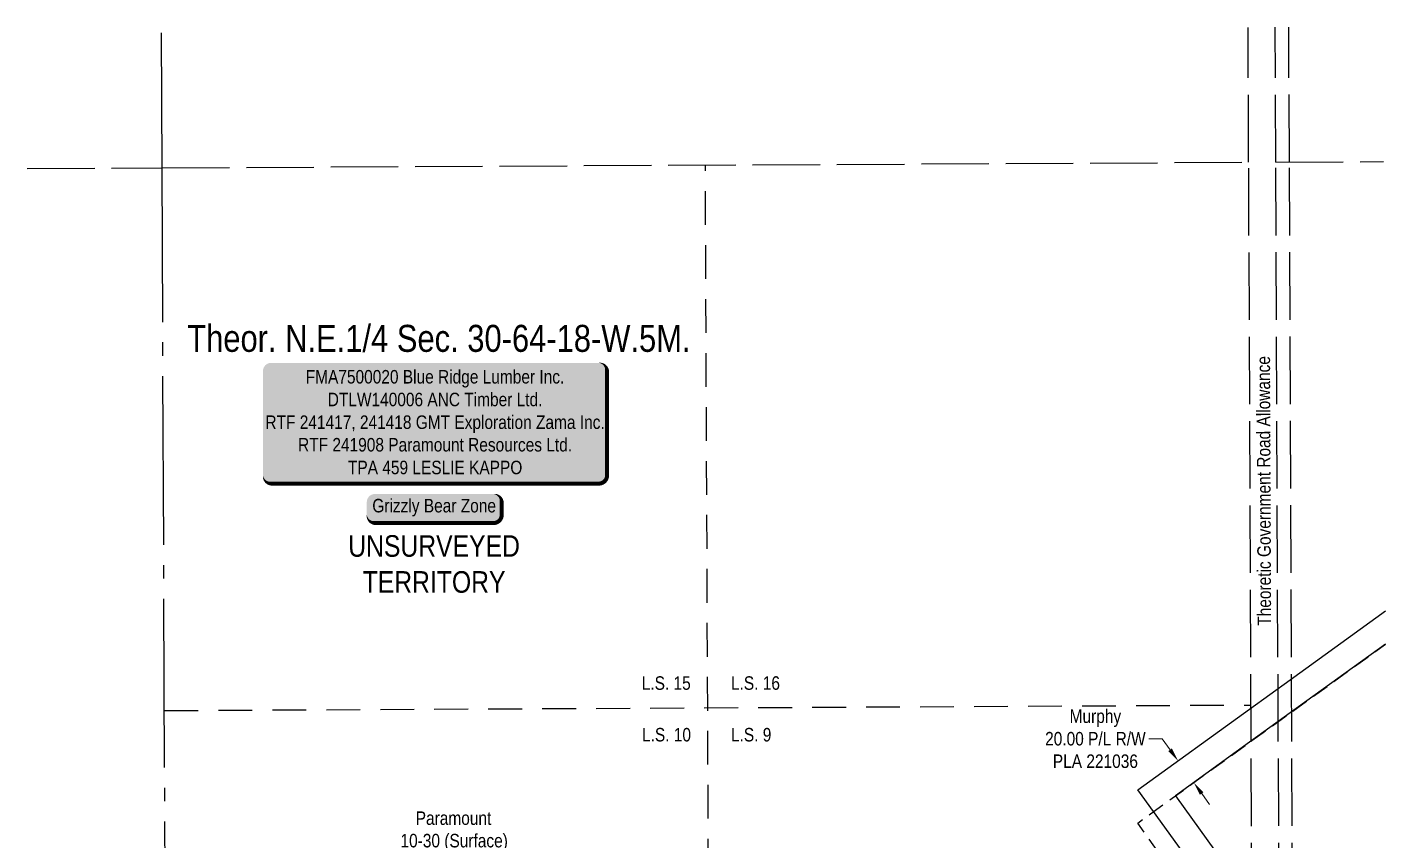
# Model space of a CAD drawing. Extents: x 518603 to 521779, y 6045766 to 6048295.
# Drawn here: x 518603 to 519610, y 6046966 to 6047569 of the extents above; entities that cross this region are included whole.
import ezdxf
from ezdxf.enums import TextEntityAlignment as Align

# ---------------------------------------------------------------- set-up
doc = ezdxf.new("R2010")
doc.units = 0
doc.header["$LTSCALE"] = 5
doc.header["$PDSIZE"] = 0.5
for name, pattern in [('foc-ACCESSROAD', [3.75, 2.5, -1.25]), ('foc-LSD', [8, 5, -3]), ('foc-QUARTERLINE', [33, 25, -3, 2, -3]), ('foc-UNSURVEYED', [12.5, 10, -2.5])]:
    doc.linetypes.add(name, pattern=pattern)
doc.layers.get('Defpoints').update_dxf_attribs({"color": 9})
for name, color, linetype in [('AS-WILDLIFE-BLOCK', 131, 'Continuous'), ('C-RW', 13, 'Continuous'), ('C-SYMBOL', 7, 'Continuous'), ('C-WS', 13, 'foc-ACCESSROAD'), ('L-ROAD-T', 7, 'Continuous'), ('L-SECQ', 8, 'foc-QUARTERLINE'), ('L-SECTION-LSD', 7, 'foc-LSD'), ('L-UNS-T', 3, 'Continuous'), ('L-USEC', 7, 'foc-UNSURVEYED')]:
    doc.layers.add(name, color=color, linetype=linetype)
for name, color, linetype, lineweight in [('C-RW-T', 13, 'Continuous', 9), ('F-RW-T', 190, 'Continuous', 9), ('F-WS-T', 190, 'Continuous', 9)]:
    doc.layers.add(name, color=color, linetype=linetype, lineweight=lineweight)
doc.styles.add('100L', font='ARIALN.TTF', dxfattribs={"height": 11})
doc.styles.add('175L', font='ARIALN.TTF', dxfattribs={"height": 20})
doc.styles.add('80', font='ARIALN.TTF', dxfattribs={"height": 10})
doc.styles.add('80CG', font='ARIALN.TTF', dxfattribs={"height": 10})
doc.styles.add('80L', font='ARIALN.TTF', dxfattribs={"height": 10})
doc.dimstyles.new('Compass 5 000', dxfattribs={"dimscale": 5, "dimtxt": 9, "dimasz": 2, "dimexe": 0.2, "dimexo": 0.0625, "dimgap": 0.5, "dimtad": 0, "dimtih": 1, "dimtoh": 1, "dimzin": 0, "dimdsep": 46, "dimtxsty": '80CG', "dimcen": 0.1, "dimse1": 1, "dimse2": 1, "dimclrd": 256, "dimclrt": 256, "dimaunit": 1, "dimadec": 4, "dimazin": 0, "dimtfac": 0.06, "dimtofl": 0, "dimtmove": 0, "dimatfit": 1, "dimfxl": 0.2, "dimtolj": 1, "dimtzin": 0, "dimlwd": -1, "dimarcsym": 0})

# ---------------------------------------------------------------- blocks, each defined once
blk = doc.blocks.new('*D443')
at = {"layer": 'C-RW-T', "transparency": 16777216}
for p, q in [((519443.8, 6047041.8), (519433.8, 6047041.8)), ((519449.7, 6047033.7), (519443.8, 6047041.8)), ((519473.1, 6047001.3), (519478.9, 6046993.2))]:
    blk.add_line(p, q, dxfattribs=at)
for points in [[(519451, 6047034.7), (519448.3, 6047032.7), (519455.5, 6047025.6)], [(519474.4, 6047002.2), (519471.7, 6047000.3), (519467.2, 6047009.4)]]:
    blk.add_solid(points, dxfattribs=at)
at = {"layer": 'Defpoints', "color": 0, "transparency": 16777216}
for p in [(519457.6, 6047027.1), (519455.5, 6047025.6), (519469.3, 6047010.9)]:
    blk.add_point(p, dxfattribs=at)
at = {"layer": 'C-RW-T', "transparency": 16777216, "insert": (519394.3, 6047041.8), "char_height": 10, "attachment_point": 5, "style": '80CG'}
blk.add_mtext('\\A1;Murphy\\P20.00 P/L R/W\\PPLA 221036', dxfattribs=at)
blk = doc.blocks.new('*U445')
h = blk.add_hatch(color=255)
edge = h.paths.add_edge_path()
edge.add_line((-121.5, -45.5), (121.5, -45.5))
edge.add_arc((121.5, -39.5), 6, 270, 360)
edge.add_line((127.5, -39.5), (127.5, 38))
edge.add_arc((121.5, 38), 6, 0, 90)
edge.add_line((121.5, 44), (-121.5, 44))
edge.add_arc((-121.5, 38), 6, 90, 180)
edge.add_line((-127.5, 38), (-127.5, -39.5))
edge.add_arc((-121.5, -39.5), 6, 180, 270)
at = {"color": 44, "flags": 128}
blk.add_lwpolyline([(-121.5, -45.5, 3, 3, 0), (121.5, -45.5, 3, 3, 0.414214), (127.5, -39.5, 3, 3, 0), (127.5, 38, 3, 0, 0.414214), (121.5, 44, 0, 0, 0), (-121.5, 44, 0, 0, 0.414214), (-127.5, 38, 0, 0, 0), (-127.5, -39.5, 0, 3, 0.414214)], format="xyseb", close=True, dxfattribs=at)
at = {"color": 44, "style": '80'}
blk.add_attdef('ENTER_TEXT_001', (-36, -5), '', height=10, dxfattribs=at)
blk = doc.blocks.new('*U450')
h = blk.add_hatch(color=255)
edge = h.paths.add_edge_path()
edge.add_line((-44, -11.5), (44, -11.5))
edge.add_arc((44, -5.5), 6, 270, 360)
edge.add_line((50, -5.5), (50, 4))
edge.add_arc((44, 4), 6, 0, 90)
edge.add_line((44, 10), (-44, 10))
edge.add_arc((-44, 4), 6, 90, 180)
edge.add_line((-50, 4), (-50, -5.5))
edge.add_arc((-44, -5.5), 6, 180, 270)
at = {"color": 131, "flags": 128}
blk.add_lwpolyline([(-44, -11.5, 3, 3, 0), (44, -11.5, 3, 3, 0.414214), (50, -5.5, 3, 3, 0), (50, 4, 3, 0, 0.414214), (44, 10, 0, 0, 0), (-44, 10, 0, 0, 0.414214), (-50, 4, 0, 0, 0), (-50, -5.5, 0, 3, 0.414214)], format="xyseb", close=True, dxfattribs=at)
at = {"color": 131, "style": '80'}
blk.add_attdef('ENTER_TEXT_001', (-36, -5), '', height=10, dxfattribs=at)

msp = doc.modelspace()

# ---------------------------------------------------------------- linework, layer by layer
at = {"layer": 'C-RW'}
msp.add_lwpolyline([(519609.351, 6047112.003), (519538.645, 6047060.943), (519508.58, 6047039.233), (519453.591, 6046999.53), (519494.722, 6046942.584), (519507.311, 6046952.748), (519508.968, 6046950.396), (519529.809, 6046920.804), (519513.466, 6046909.294), (519509.12, 6046915.465), (519503.259, 6046923.786), (519490.868, 6046913.783), (519482.927, 6046924.775), (519437.375, 6046987.833), (519425.679, 6047004.025), (519508.473, 6047063.814), (519538.538, 6047085.525), (519609.244, 6047136.583)], dxfattribs=at)
at = {"layer": 'C-WS', "flags": 128}
msp.add_lwpolyline([(519610.205, 6046915.664), (519574.7, 6046890.046), (519558.45, 6046878.361), (519555.685, 6046882.19), (519539.476, 6046870.487), (519517.401, 6046854.549), (519509.344, 6046864.227), (519491.68, 6046885.444), (519470.195, 6046916.049), (519425.711, 6046979.418), (519442.637, 6046991.629), (519508.58, 6047039.25), (519538.645, 6047060.951), (519609.351, 6047112.005)], dxfattribs=at)
at = {"layer": 'L-SECQ'}
for p, q in [((518702.863, 6047464.903), (518702.447, 6047564.851)), ((518706.109, 6046690.593), (518702.863, 6047464.903))]:
    msp.add_line(p, q, dxfattribs=at)
at = {"layer": 'L-SECTION-LSD'}
for p, q in [((519108.796, 6046662.648), (519105.355, 6047466.947)), ((518704.549, 6047062.757), (519509.604, 6047066.839))]:
    msp.add_line(p, q, dxfattribs=at)
at = {"layer": 'L-USEC'}
for p, q in [((519507.848, 6047468.991), (519507.413, 6047568.938)), ((519527.954, 6047469.078), (519527.519, 6047569.041)), ((519538.008, 6047469.122), (519537.572, 6047569.092)), ((518602.916, 6047464.396), (518702.863, 6047464.903)), ((518702.863, 6047464.903), (519507.848, 6047468.991)), ((519511.358, 6046664.687), (519507.848, 6047468.991)), ((519527.954, 6047469.093), (519607.795, 6047469.498)), ((519531.464, 6046664.775), (519527.954, 6047469.079)), ((519541.517, 6046664.819), (519538.008, 6047469.122))]:
    msp.add_line(p, q, dxfattribs=at)

# ---------------------------------------------------------------- block references
at = {"layer": 'AS-WILDLIFE-BLOCK'}
ref = msp.add_blockref('*U450', (518904.481, 6047213.191), dxfattribs=dict(at, xscale=0.99948562, yscale=0.99948562, zscale=0.99948562))
ref.add_attrib('ENTER_TEXT_001', 'Grizzly Bear Zone', (518858.594, 6047209.574), dxfattribs={"layer": '0', "color": 131, "height": 9.99486, "style": '80'})
at = {"layer": 'F-RW-T'}
ref = msp.add_blockref('*U445', (518905.062, 6047276.401), dxfattribs=dict(at, xscale=0.99948562, yscale=0.99948562, zscale=0.99948562))
ref.add_attrib('ENTER_TEXT_001', 'FMA7500020 Blue Ridge Lumber Inc.', (518809.279, 6047305.071), dxfattribs={"layer": '0', "color": 44, "height": 9.99486, "style": '80'})
ref.add_attrib('ENTER_TEXT_002', 'DTLW140006 ANC Timber Ltd.', (518825.584, 6047288.236), dxfattribs={"layer": '0', "color": 44, "height": 9.99486, "style": '80'})
ref.add_attrib('ENTER_TEXT_003', 'RTF 241417, 241418 GMT Exploration Zama Inc.', (518779.407, 6047271.401), dxfattribs={"layer": '0', "color": 44, "height": 9.99486, "style": '80'})
ref.add_attrib('ENTER_TEXT_004', 'RTF 241908 Paramount Resources Ltd.', (518803.596, 6047254.702), dxfattribs={"layer": '0', "color": 44, "height": 9.99486, "style": '80'})
ref.add_attrib('ENTER_TEXT_005', 'TPA 459 LESLIE KAPPO', (518840.562, 6047237.866), dxfattribs={"layer": '0', "color": 44, "height": 9.99486, "style": '80'})

# ---------------------------------------------------------------- texts
at = {"layer": 'C-SYMBOL', "color": 3, "style": '175L'}
msp.add_text('Theor. N.E.1/4 Sec. 30-64-18-W.5M.', height=19.98971, dxfattribs=at).set_placement((518907.939, 6047322.538), align=Align.BOTTOM_CENTER)
at = {"layer": 'F-WS-T', "insert": (518878.819, 6046988.021), "char_height": 9.99486, "attachment_point": 1, "style": '175L'}
msp.add_mtext_dynamic_manual_height_columns('\\pi11.94699;Paramount\\P\\pi0.66357;10-30 (Surface)\\P\\pi7.70974;MSL 011917', width=78.95432, gutter_width=99.949, heights=[0], dxfattribs=at)
at = {"layer": 'L-ROAD-T', "style": '80L'}
msp.add_text('Theoretic Government Road Allowance', height=9.99486, rotation=90.230369, dxfattribs=at).set_placement((519519.07, 6047225.483), align=Align.MIDDLE_CENTER)
at = {"layer": 'L-SECTION-LSD', "attachment_point": 1, "style": '100L', "bg_fill": 3, "box_fill_scale": 1.5, "bg_fill_color": 256, "bg_fill_transparency": 0}
for s, width, insert, char_height in [('\\pi1.84485;L.S. 15', 36.84049, (519056.394, 6047088.117), 9.99486), ('L.S. 16', 36.92243, (519124.318, 6047088.117), 9.9949), ('\\pi2.02804;L.S. 10', 36.93504, (519056.394, 6047049.852), 9.99486), ('L.S. 9', 30.51158, (519124.318, 6047049.852), 9.9949)]:
    msp.add_mtext_dynamic_manual_height_columns(s, width=width, gutter_width=54.972, heights=[0], dxfattribs=dict(at, insert=insert, char_height=char_height))
at = {"layer": 'L-UNS-T', "color": 3, "insert": (518904.36, 6047171.25), "char_height": 15.99177, "attachment_point": 5, "style": '80L'}
msp.add_mtext_dynamic_manual_height_columns('UNSURVEYED TERRITORY', width=126.34873, gutter_width=47.476, heights=[0], dxfattribs=at)

# ---------------------------------------------------------------- dimensions: what is measured, and where the dimension line sits
at = {"layer": 'C-RW-T'}
dim = msp.add_linear_dim(base=(519455.531, 6047025.582), p1=(519469.3, 6047010.872), p2=(519457.598, 6047027.075), angle=125.835385, text='Murphy\\P20.00 P/L R/W\\PPLA 221036', dimstyle='Compass 5 000', dxfattribs=at)
dim.commit()
dim.dimension.update_dxf_attribs({"geometry": '*D443', "text_midpoint": (519394.282, 6047041.796), "dimtype": 161})

doc.saveas('drawing.dxf')
